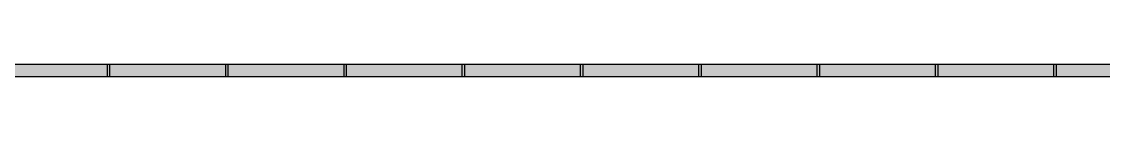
# Model space of a CAD drawing. Header units: centimetres. Extents: x -18.6 to 18.8, y -13 to 11.8.
# Drawn here: x -16.776 to -15.187, y -12.957 to -12.94 of the extents above; entities that cross this region are included whole.
import ezdxf

# ---------------------------------------------------------------- set-up
doc = ezdxf.new("R2010")
doc.units = ezdxf.units.CM
doc.header["$MEASUREMENT"] = 0
doc.layers.add('Layer 1', color=7, linetype='Continuous')

msp = doc.modelspace()

# ---------------------------------------------------------------- hatches: boundary and pattern name
at = {"layer": 'Layer 1', "true_color": 0x373435}
h = msp.add_hatch(color=250, dxfattribs=at)
edge = h.paths.add_edge_path()
edge.add_spline(control_points=[(-16.6462, -12.93991), (-16.6462, -12.93991), (-16.6462, -12.95728), (-16.6462, -12.95728), (-16.6462, -12.95728), (-16.82414, -12.95728), (-16.82414, -12.95728), (-16.82414, -12.95728), (-16.82414, -12.93991), (-16.82414, -12.93991), (-16.82414, -12.93991), (-16.6462, -12.93991), (-16.6462, -12.93991)], knot_values=[0, 0, 0, 0, 0.25, 0.25, 0.25, 0.5, 0.5, 0.5, 0.75, 0.75, 0.75, 1, 1, 1, 1], degree=3, periodic=1)
h = msp.add_hatch(color=250, dxfattribs=at)
edge = h.paths.add_edge_path()
edge.add_spline(control_points=[(-16.47243, -12.93991), (-16.47243, -12.93991), (-16.47243, -12.95728), (-16.47243, -12.95728), (-16.47243, -12.95728), (-16.65037, -12.95728), (-16.65037, -12.95728), (-16.65037, -12.95728), (-16.65037, -12.93991), (-16.65037, -12.93991), (-16.65037, -12.93991), (-16.47243, -12.93991), (-16.47243, -12.93991)], knot_values=[0, 0, 0, 0, 0.25, 0.25, 0.25, 0.5, 0.5, 0.5, 0.75, 0.75, 0.75, 1, 1, 1, 1], degree=3, periodic=1)
h = msp.add_hatch(color=250, dxfattribs=at)
edge = h.paths.add_edge_path()
edge.add_spline(control_points=[(-16.29866, -12.93991), (-16.29866, -12.93991), (-16.29866, -12.95728), (-16.29866, -12.95728), (-16.29866, -12.95728), (-16.4766, -12.95728), (-16.4766, -12.95728), (-16.4766, -12.95728), (-16.4766, -12.93991), (-16.4766, -12.93991), (-16.4766, -12.93991), (-16.29866, -12.93991), (-16.29866, -12.93991)], knot_values=[0, 0, 0, 0, 0.25, 0.25, 0.25, 0.5, 0.5, 0.5, 0.75, 0.75, 0.75, 1, 1, 1, 1], degree=3, periodic=1)
h = msp.add_hatch(color=250, dxfattribs=at)
edge = h.paths.add_edge_path()
edge.add_spline(control_points=[(-16.12489, -12.93991), (-16.12489, -12.93991), (-16.12489, -12.95728), (-16.12489, -12.95728), (-16.12489, -12.95728), (-16.30283, -12.95728), (-16.30283, -12.95728), (-16.30283, -12.95728), (-16.30283, -12.93991), (-16.30283, -12.93991), (-16.30283, -12.93991), (-16.12489, -12.93991), (-16.12489, -12.93991)], knot_values=[0, 0, 0, 0, 0.25, 0.25, 0.25, 0.5, 0.5, 0.5, 0.75, 0.75, 0.75, 1, 1, 1, 1], degree=3, periodic=1)
h = msp.add_hatch(color=250, dxfattribs=at)
edge = h.paths.add_edge_path()
edge.add_spline(control_points=[(-15.95112, -12.93991), (-15.95112, -12.93991), (-15.95112, -12.95728), (-15.95112, -12.95728), (-15.95112, -12.95728), (-16.12907, -12.95728), (-16.12907, -12.95728), (-16.12907, -12.95728), (-16.12907, -12.93991), (-16.12907, -12.93991), (-16.12907, -12.93991), (-15.95112, -12.93991), (-15.95112, -12.93991)], knot_values=[0, 0, 0, 0, 0.25, 0.25, 0.25, 0.5, 0.5, 0.5, 0.75, 0.75, 0.75, 1, 1, 1, 1], degree=3, periodic=1)
h = msp.add_hatch(color=250, dxfattribs=at)
edge = h.paths.add_edge_path()
edge.add_spline(control_points=[(-15.77735, -12.93991), (-15.77735, -12.93991), (-15.77735, -12.95728), (-15.77735, -12.95728), (-15.77735, -12.95728), (-15.9553, -12.95728), (-15.9553, -12.95728), (-15.9553, -12.95728), (-15.9553, -12.93991), (-15.9553, -12.93991), (-15.9553, -12.93991), (-15.77735, -12.93991), (-15.77735, -12.93991)], knot_values=[0, 0, 0, 0, 0.25, 0.25, 0.25, 0.5, 0.5, 0.5, 0.75, 0.75, 0.75, 1, 1, 1, 1], degree=3, periodic=1)
h = msp.add_hatch(color=250, dxfattribs=at)
edge = h.paths.add_edge_path()
edge.add_spline(control_points=[(-15.60358, -12.93991), (-15.60358, -12.93991), (-15.60358, -12.95728), (-15.60358, -12.95728), (-15.60358, -12.95728), (-15.78153, -12.95728), (-15.78153, -12.95728), (-15.78153, -12.95728), (-15.78153, -12.93991), (-15.78153, -12.93991), (-15.78153, -12.93991), (-15.60358, -12.93991), (-15.60358, -12.93991)], knot_values=[0, 0, 0, 0, 0.25, 0.25, 0.25, 0.5, 0.5, 0.5, 0.75, 0.75, 0.75, 1, 1, 1, 1], degree=3, periodic=1)
h = msp.add_hatch(color=250, dxfattribs=at)
edge = h.paths.add_edge_path()
edge.add_spline(control_points=[(-15.42982, -12.93991), (-15.42982, -12.93991), (-15.42982, -12.95728), (-15.42982, -12.95728), (-15.42982, -12.95728), (-15.60776, -12.95728), (-15.60776, -12.95728), (-15.60776, -12.95728), (-15.60776, -12.93991), (-15.60776, -12.93991), (-15.60776, -12.93991), (-15.42982, -12.93991), (-15.42982, -12.93991)], knot_values=[0, 0, 0, 0, 0.25, 0.25, 0.25, 0.5, 0.5, 0.5, 0.75, 0.75, 0.75, 1, 1, 1, 1], degree=3, periodic=1)
h = msp.add_hatch(color=250, dxfattribs=at)
edge = h.paths.add_edge_path()
edge.add_spline(control_points=[(-15.25605, -12.93991), (-15.25605, -12.93991), (-15.25605, -12.95728), (-15.25605, -12.95728), (-15.25605, -12.95728), (-15.43399, -12.95728), (-15.43399, -12.95728), (-15.43399, -12.95728), (-15.43399, -12.93991), (-15.43399, -12.93991), (-15.43399, -12.93991), (-15.25605, -12.93991), (-15.25605, -12.93991)], knot_values=[0, 0, 0, 0, 0.25, 0.25, 0.25, 0.5, 0.5, 0.5, 0.75, 0.75, 0.75, 1, 1, 1, 1], degree=3, periodic=1)
h = msp.add_hatch(color=250, dxfattribs=at)
edge = h.paths.add_edge_path()
edge.add_spline(control_points=[(-15.08228, -12.93991), (-15.08228, -12.93991), (-15.08228, -12.95728), (-15.08228, -12.95728), (-15.08228, -12.95728), (-15.26022, -12.95728), (-15.26022, -12.95728), (-15.26022, -12.95728), (-15.26022, -12.93991), (-15.26022, -12.93991), (-15.26022, -12.93991), (-15.08228, -12.93991), (-15.08228, -12.93991)], knot_values=[0, 0, 0, 0, 0.25, 0.25, 0.25, 0.5, 0.5, 0.5, 0.75, 0.75, 0.75, 1, 1, 1, 1], degree=3, periodic=1)

# ---------------------------------------------------------------- linework, layer by layer
at = {"layer": 'Layer 1', "color": 250}
for points in [[(-16.6462, -12.93991), (-16.6462, -12.93991), (-16.6462, -12.95728), (-16.6462, -12.95728), (-16.6462, -12.95728), (-16.82414, -12.95728), (-16.82414, -12.95728), (-16.82414, -12.95728), (-16.82414, -12.93991), (-16.82414, -12.93991), (-16.82414, -12.93991), (-16.6462, -12.93991), (-16.6462, -12.93991)], [(-16.47243, -12.93991), (-16.47243, -12.93991), (-16.47243, -12.95728), (-16.47243, -12.95728), (-16.47243, -12.95728), (-16.65037, -12.95728), (-16.65037, -12.95728), (-16.65037, -12.95728), (-16.65037, -12.93991), (-16.65037, -12.93991), (-16.65037, -12.93991), (-16.47243, -12.93991), (-16.47243, -12.93991)], [(-16.29866, -12.93991), (-16.29866, -12.93991), (-16.29866, -12.95728), (-16.29866, -12.95728), (-16.29866, -12.95728), (-16.4766, -12.95728), (-16.4766, -12.95728), (-16.4766, -12.95728), (-16.4766, -12.93991), (-16.4766, -12.93991), (-16.4766, -12.93991), (-16.29866, -12.93991), (-16.29866, -12.93991)], [(-16.12489, -12.93991), (-16.12489, -12.93991), (-16.12489, -12.95728), (-16.12489, -12.95728), (-16.12489, -12.95728), (-16.30283, -12.95728), (-16.30283, -12.95728), (-16.30283, -12.95728), (-16.30283, -12.93991), (-16.30283, -12.93991), (-16.30283, -12.93991), (-16.12489, -12.93991), (-16.12489, -12.93991)], [(-15.95112, -12.93991), (-15.95112, -12.93991), (-15.95112, -12.95728), (-15.95112, -12.95728), (-15.95112, -12.95728), (-16.12907, -12.95728), (-16.12907, -12.95728), (-16.12907, -12.95728), (-16.12907, -12.93991), (-16.12907, -12.93991), (-16.12907, -12.93991), (-15.95112, -12.93991), (-15.95112, -12.93991)], [(-15.77735, -12.93991), (-15.77735, -12.93991), (-15.77735, -12.95728), (-15.77735, -12.95728), (-15.77735, -12.95728), (-15.9553, -12.95728), (-15.9553, -12.95728), (-15.9553, -12.95728), (-15.9553, -12.93991), (-15.9553, -12.93991), (-15.9553, -12.93991), (-15.77735, -12.93991), (-15.77735, -12.93991)], [(-15.60358, -12.93991), (-15.60358, -12.93991), (-15.60358, -12.95728), (-15.60358, -12.95728), (-15.60358, -12.95728), (-15.78153, -12.95728), (-15.78153, -12.95728), (-15.78153, -12.95728), (-15.78153, -12.93991), (-15.78153, -12.93991), (-15.78153, -12.93991), (-15.60358, -12.93991), (-15.60358, -12.93991)], [(-15.42982, -12.93991), (-15.42982, -12.93991), (-15.42982, -12.95728), (-15.42982, -12.95728), (-15.42982, -12.95728), (-15.60776, -12.95728), (-15.60776, -12.95728), (-15.60776, -12.95728), (-15.60776, -12.93991), (-15.60776, -12.93991), (-15.60776, -12.93991), (-15.42982, -12.93991), (-15.42982, -12.93991)], [(-15.25605, -12.93991), (-15.25605, -12.93991), (-15.25605, -12.95728), (-15.25605, -12.95728), (-15.25605, -12.95728), (-15.43399, -12.95728), (-15.43399, -12.95728), (-15.43399, -12.95728), (-15.43399, -12.93991), (-15.43399, -12.93991), (-15.43399, -12.93991), (-15.25605, -12.93991), (-15.25605, -12.93991)], [(-15.08228, -12.93991), (-15.08228, -12.93991), (-15.08228, -12.95728), (-15.08228, -12.95728), (-15.08228, -12.95728), (-15.26022, -12.95728), (-15.26022, -12.95728), (-15.26022, -12.95728), (-15.26022, -12.93991), (-15.26022, -12.93991), (-15.26022, -12.93991), (-15.08228, -12.93991), (-15.08228, -12.93991)]]:
    msp.add_open_spline(points, degree=3, knots=[0, 0, 0, 0, 0.25, 0.25, 0.25, 0.5, 0.5, 0.5, 0.75, 0.75, 0.75, 1, 1, 1, 1], dxfattribs=at)

doc.saveas('drawing.dxf')
